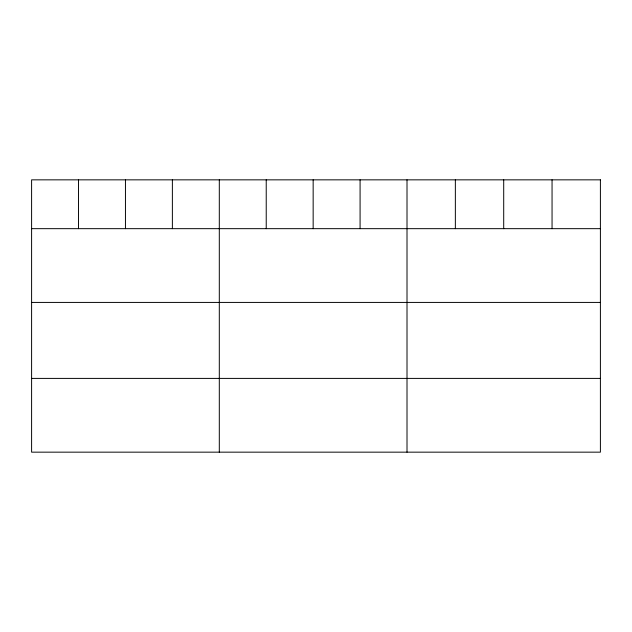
<?xml version="1.0" encoding="UTF-8"?>
<svg xmlns="http://www.w3.org/2000/svg" width="632" height="632" viewBox="0 0 632 632"><rect width="100%" height="100%" fill="white"/><g stroke="black" fill="none" stroke-linecap="round" stroke-linejoin="round"><path stroke-width="0.95" d="M31.6 228.666L600.4 228.666M31.6 302.42L600.4 302.42M31.6 378.402L600.4 378.402M552.052 179.844L552.052 228.666M503.704 179.844L503.704 228.666M455.356 179.844L455.356 228.666M407.008 179.844L407.008 452.157M360.082 179.844L360.082 228.666M313.156 179.844L313.156 228.666M266.23 179.844L266.23 228.666M219.304 179.844L219.304 452.157M172.378 179.844L172.378 228.666M125.452 179.844L125.452 228.666M78.526 179.844L78.526 228.666M600.4 179.844L31.6 179.844L31.6 452.157L600.4 452.157L600.4 179.844"/></g></svg>
